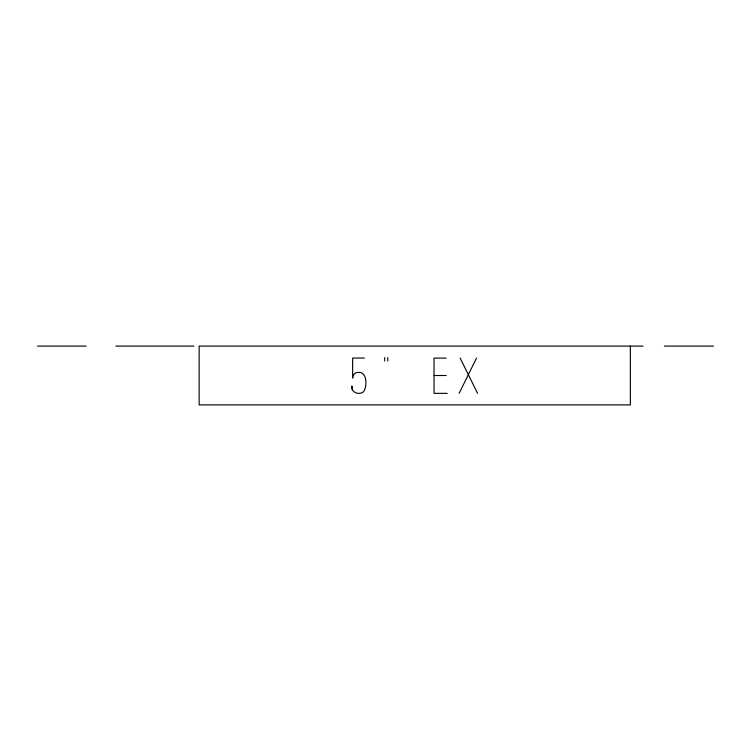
<?xml version="1.0" encoding="UTF-8"?>
<svg xmlns="http://www.w3.org/2000/svg" width="751" height="751" viewBox="0 0 751 751"><rect width="100%" height="100%" fill="white"/><g stroke="black" fill="none" stroke-linecap="round" stroke-linejoin="round"><path stroke-width="1.13" d="M459.105 393.355L476.556 358.058M37.55 346.098L86.14 346.098M115.861 346.098L193.889 346.098M643.016 346.098L199.137 346.098L199.137 404.902L630.352 404.902L630.352 346.098M664.447 346.098L713.45 346.098M364.404 358.058L352.641 358.058L352.641 378.213L353.918 374.242L355.458 373.012C366.986 368.929 367.765 384.981 363.672 391.647C359.372 395.646 350.755 392.463 351.909 386.052L352.35 389.656M446.207 358.105L434.05 358.105L434.05 393.355L447.23 393.355M434.05 375.509L446.207 375.509M460.138 358.058L477.58 393.355M387.779 357.579L387.779 361.053M384.69 357.579L384.69 361.053"/></g></svg>
